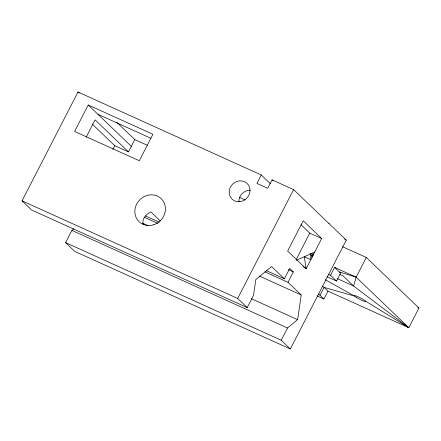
<?xml version="1.0" encoding="UTF-8"?>
<svg xmlns="http://www.w3.org/2000/svg" width="441" height="441" viewBox="0 0 441 441"><rect width="100%" height="100%" fill="white"/><g stroke="black" fill="none" stroke-linecap="round" stroke-linejoin="round"><path stroke-width="0.66" d="M288.006 282.295L293.337 271.926L289.704 268.442L284.379 278.806L271.595 266.535L255.841 279.544L253.525 295.36L247.23 307.609L31.603 210.004L22.05 200.837L77.98 92.015L261.265 174.972L256.921 183.423L267.704 188.307L272.047 179.851L293.612 189.613L346.268 240.158L290.338 348.985L281.226 340.237L287.521 327.988L297.614 319.648L301.225 294.985L288.006 282.295L264.903 271.838M366.289 257.456L356.152 277.18L353.605 286.005L408.813 327.724L418.95 308.005L366.289 257.456L342.47 246.673M314.78 252.009L321.654 238.515L303.21 220.77L287.648 251.045L306.148 268.806L314.78 252.009L296.275 260.328M296.286 259.385L309.725 233.118L300.988 224.712M88.228 104.986L74.617 131.468L139.306 160.75L152.917 134.268L88.228 104.986L131.324 146.351M86.166 137.195L95.08 119.842L128.474 151.897L134.797 139.593L116.628 122.151M320.001 295.277L324.058 287.389L354.614 296.132L325.32 279.715M317.002 295.894L323.898 299.015L327.95 291.126L322.669 286.055M112.874 149.345L114.748 145.684L92.163 124.004M290.338 348.985L74.711 251.381L65.593 242.633L71.889 230.384L73.912 228.714M247.23 307.609L237.677 298.441L293.612 189.613M334.598 267.4L340.59 273.155L336.527 281.038L330.535 275.289L334.598 267.4L356.152 277.18L408.813 327.724L327.95 291.126M312.162 256.012L312.901 255.675L312.206 255.46L312.063 257.307L310.602 253.889L313.749 254.016L311.329 255.598L313.082 255.317M339.327 271.954L356.152 277.18M97.93 114.302L150.8 138.231M134.797 139.593L147.349 145.271M239.59 197.441L245.235 199.994M309.725 233.118L321.654 238.515M114.748 145.684L128.474 151.897M417.699 307.438L418.95 308.005M339.945 274.478L343.076 275.895L353.605 286.005L337.371 278.657M288.331 269.66L293.337 271.926M145.541 215.963L159.273 222.181M266.27 270.609L284.379 278.806M144.174 217.187L157.911 223.405M142.41 223.096L148.033 225.638M259.391 276.044L301.225 294.985M251.376 298.717L297.614 319.648M22.05 200.837L237.677 298.441M71.889 230.384L287.521 327.988M65.593 242.633L281.226 340.237M328.143 274.203L330.535 275.289M326.952 276.694L336.527 281.038M328.87 223.664L329.207 223.824M365.396 301.01L408.813 327.724M344.575 239.011L346.268 240.158M303 266.342L306.148 268.806L304.268 256.739L310.828 259.705L310.602 253.889M79.022 92.908L77.98 92.015L78.972 92.968M272.047 179.851L273.018 180.782M261.265 174.972L270.482 183.82M318.617 293.943L323.898 299.015M160.204 220.853L150.861 211.889C146.313 214.089 141.423 219.001 143.275 224.458M238.884 201.724A10.849 9.972 -46.2 0 1 250.383 190.154M153.617 224.794A15.959 14.663 -46.2 0 0 161.296 198.786A15.959 14.663 -46.2 0 0 135.497 207A15.959 14.663 -46.2 0 0 153.617 224.794M239.838 201.653A10.849 9.972 -46.2 0 0 248.454 185.104A10.849 9.972 -46.2 0 0 230.445 187.072A10.849 9.972 -46.2 0 0 239.838 201.653M356.245 297.328A6.383 0.777 27.2 0 0 365.583 301.556A6.383 0.777 27.2 0 0 358.191 296.826A6.383 0.777 27.2 0 0 356.245 297.328"/></g></svg>
